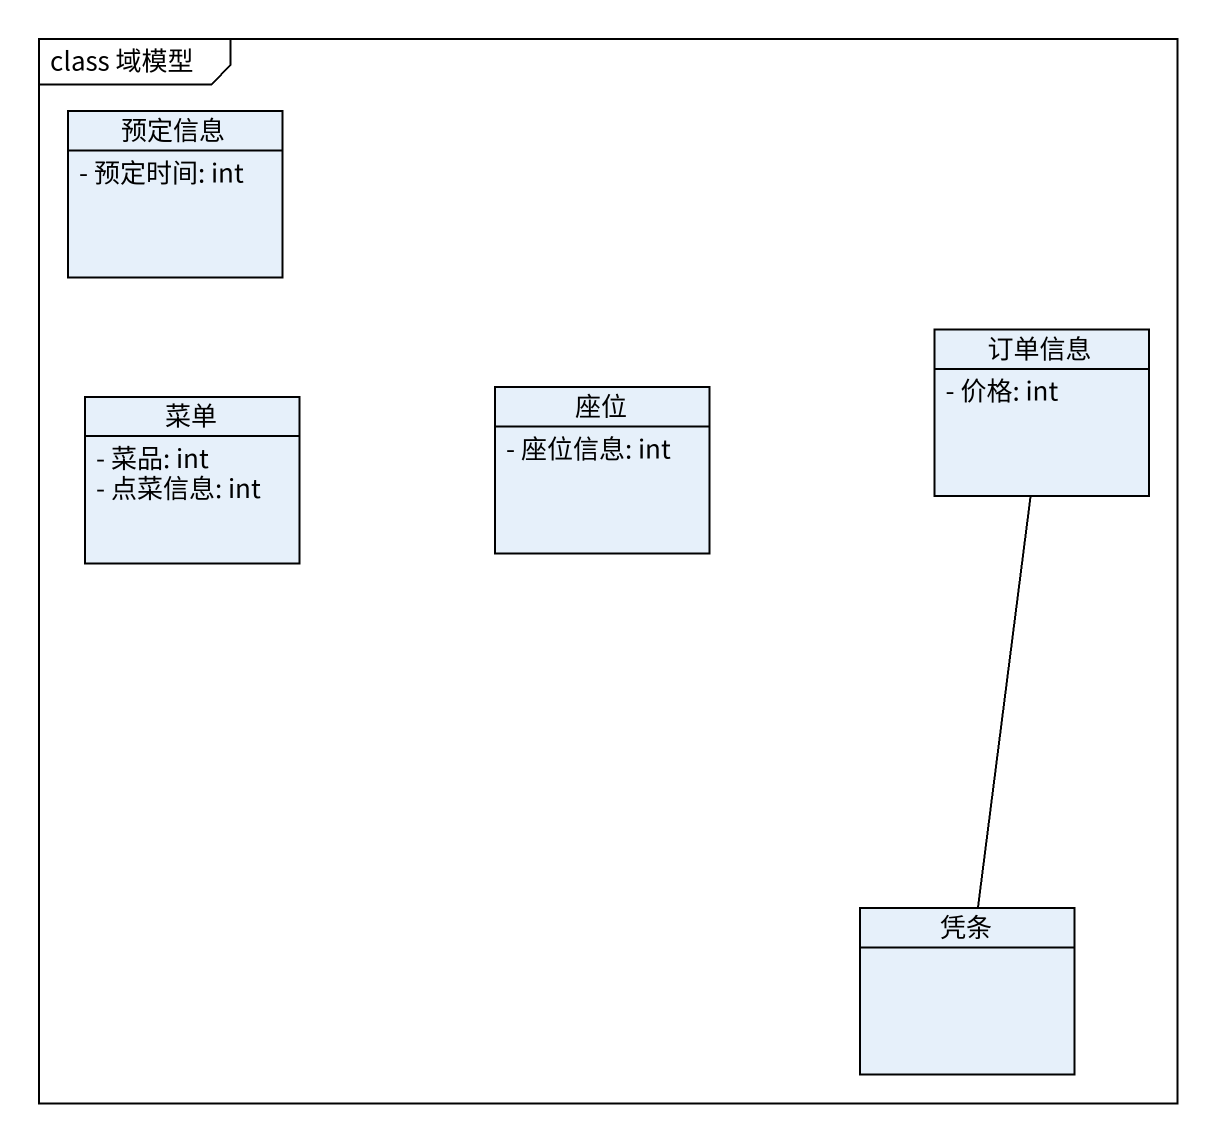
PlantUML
@startuml
mainframe class 域模型
hide circle
hide empty members
skinparam classAttributeIconSize 0
class 预定信息 {
  - 预定时间: int
}
class 订单信息 {
  - 价格: int
}
class 菜单 {
  - 菜品: int
  - 点菜信息: int
}
class 座位 {
  - 座位信息: int
}
class 凭条
凭条 -up- 订单信息
@enduml
